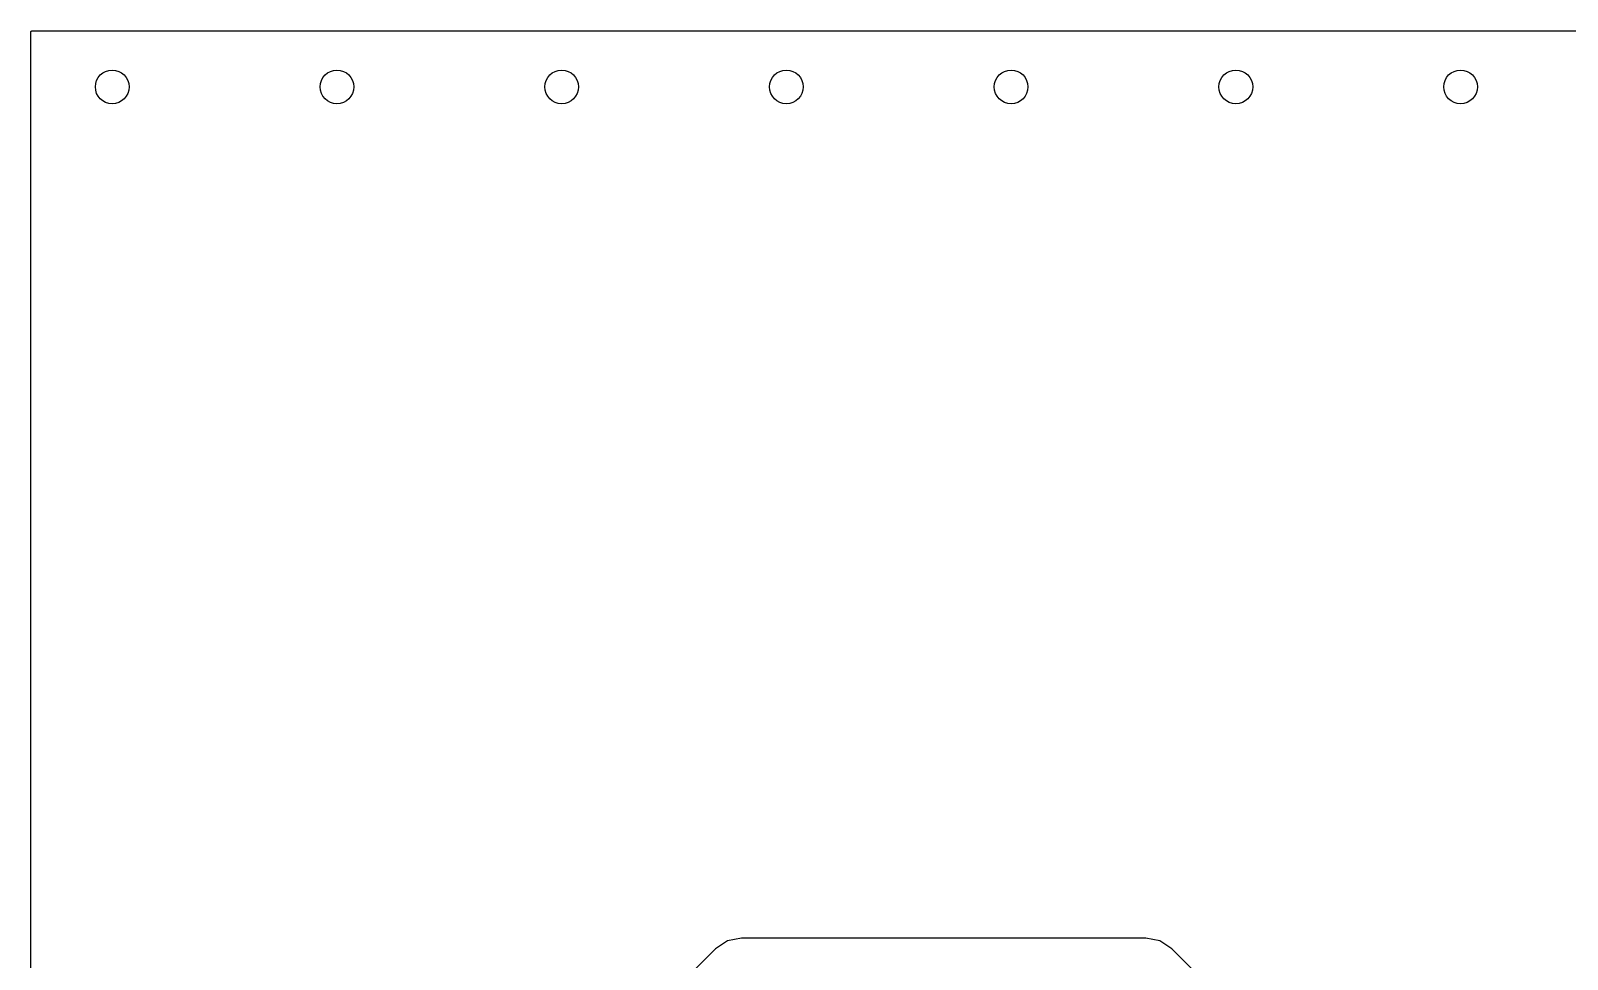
# Model space of a CAD drawing. Extents: x 0.3 to 75.7, y -92.7 to -0.5.
# Drawn here: x 0.28 to 13.95, y -63.76 to -55.5 of the extents above; entities that cross this region are included whole.
import ezdxf

# ---------------------------------------------------------------- set-up
doc = ezdxf.new("R2010")
doc.units = 0
doc.header["$MEASUREMENT"] = 0
doc.layers.add('BLACK', color=7, linetype='CONTINUOUS')

msp = doc.modelspace()

# ---------------------------------------------------------------- linework, layer by layer
at = {"layer": 'Black'}
for p, q in [((0.275, -55.513), (0.2752, -55.5119)), ((0.275, -55.95), (0.275, -55.513)), ((0.2752, -55.5107), (0.27559, -55.5097)), ((0.2752, -55.5119), (0.2752, -55.5107)), ((0.27559, -55.5097), (0.27578, -55.5086)), ((0.27578, -55.5086), (0.27635, -55.5076)), ((0.27635, -55.5076), (0.27674, -55.5065)), ((0.27674, -55.5065), (0.27747, -55.5056)), ((0.27747, -55.5056), (0.27804, -55.5046)), ((0.27804, -55.5046), (0.27891, -55.5039)), ((0.27891, -55.5039), (0.27964, -55.503)), ((0.27964, -55.503), (0.28063, -55.5025)), ((0.28063, -55.5025), (0.2815, -55.5017)), ((0.2815, -55.5017), (0.28257, -55.5014)), ((0.28257, -55.5014), (0.28355, -55.5008)), ((0.28355, -55.5008), (0.28467, -55.5006)), ((0.28467, -55.5006), (0.28574, -55.5002)), ((0.28574, -55.5002), (0.28688, -55.5002)), ((0.28688, -55.5002), (0.288, -55.5)), ((0.288, -55.5), (75.712, -55.5)), ((0.275, -65.151), (0.275, -55.95)), ((6.60128, -63.575), (6.47573, -63.6)), ((10.1987, -63.575), (6.60128, -63.575)), ((10.3243, -63.6), (10.1987, -63.575)), ((6.36929, -63.6711), (5.39532, -64.6451)), ((6.47573, -63.6), (6.36929, -63.6711)), ((10.4307, -63.6711), (10.3243, -63.6)), ((12.3308, -65.5712), (10.4307, -63.6711))]:
    msp.add_line(p, q, dxfattribs=at)
for centre in [(1, -56), (3, -56), (5, -56), (7, -56), (9, -56), (11, -56), (13, -56)]:
    msp.add_circle(centre, 0.15, dxfattribs=at)

doc.saveas('drawing.dxf')
